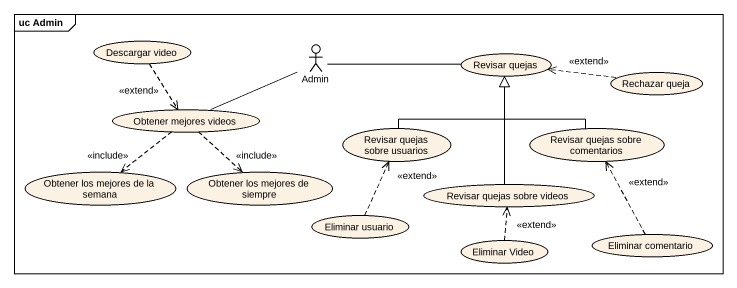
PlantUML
@startuml
mainframe uc Admin
usecase "Descargar video" as Descargar_video
actor Admin
usecase "Revisar quejas" as Revisar_quejas
usecase "Rechazar queja" as Rechazar_queja
usecase "Obtener mejores videos" as Obtener_mejores_videos
usecase "Revisar quejas sobre usuarios" as Revisar_quejas_sobre
usecase "Revisar quejas sobre comentarios" as Revisar_quejas_sobre_2
usecase "Obtener los mejores de la semana" as Obtener_los_mejores_de_la
usecase "Obtener los mejores de siempre" as Obtener_los_mejores_de
usecase "Revisar quejas sobre videos" as Revisar_quejas_sobre_videos
usecase "Eliminar usuario" as Eliminar_usuario
usecase "Eliminar comentario" as Eliminar_comentario
usecase "Eliminar Video" as Eliminar_Video
Descargar_video ..> Obtener_mejores_videos : <<extend>>
Admin -right- Revisar_quejas
Admin -left- Obtener_mejores_videos
Rechazar_queja .left.> Revisar_quejas : <<extend>>
Obtener_mejores_videos ..> Obtener_los_mejores_de_la : <<include>>
Obtener_mejores_videos ..> Obtener_los_mejores_de : <<include>>
Revisar_quejas_sobre -up-|> Revisar_quejas
Revisar_quejas_sobre_2 -up-|> Revisar_quejas
Revisar_quejas_sobre_videos -up-|> Revisar_quejas
Eliminar_usuario .up.> Revisar_quejas_sobre : <<extend>>
Eliminar_comentario .up.> Revisar_quejas_sobre_2 : <<extend>>
Eliminar_Video .up.> Revisar_quejas_sobre_videos : <<extend>>
@enduml
